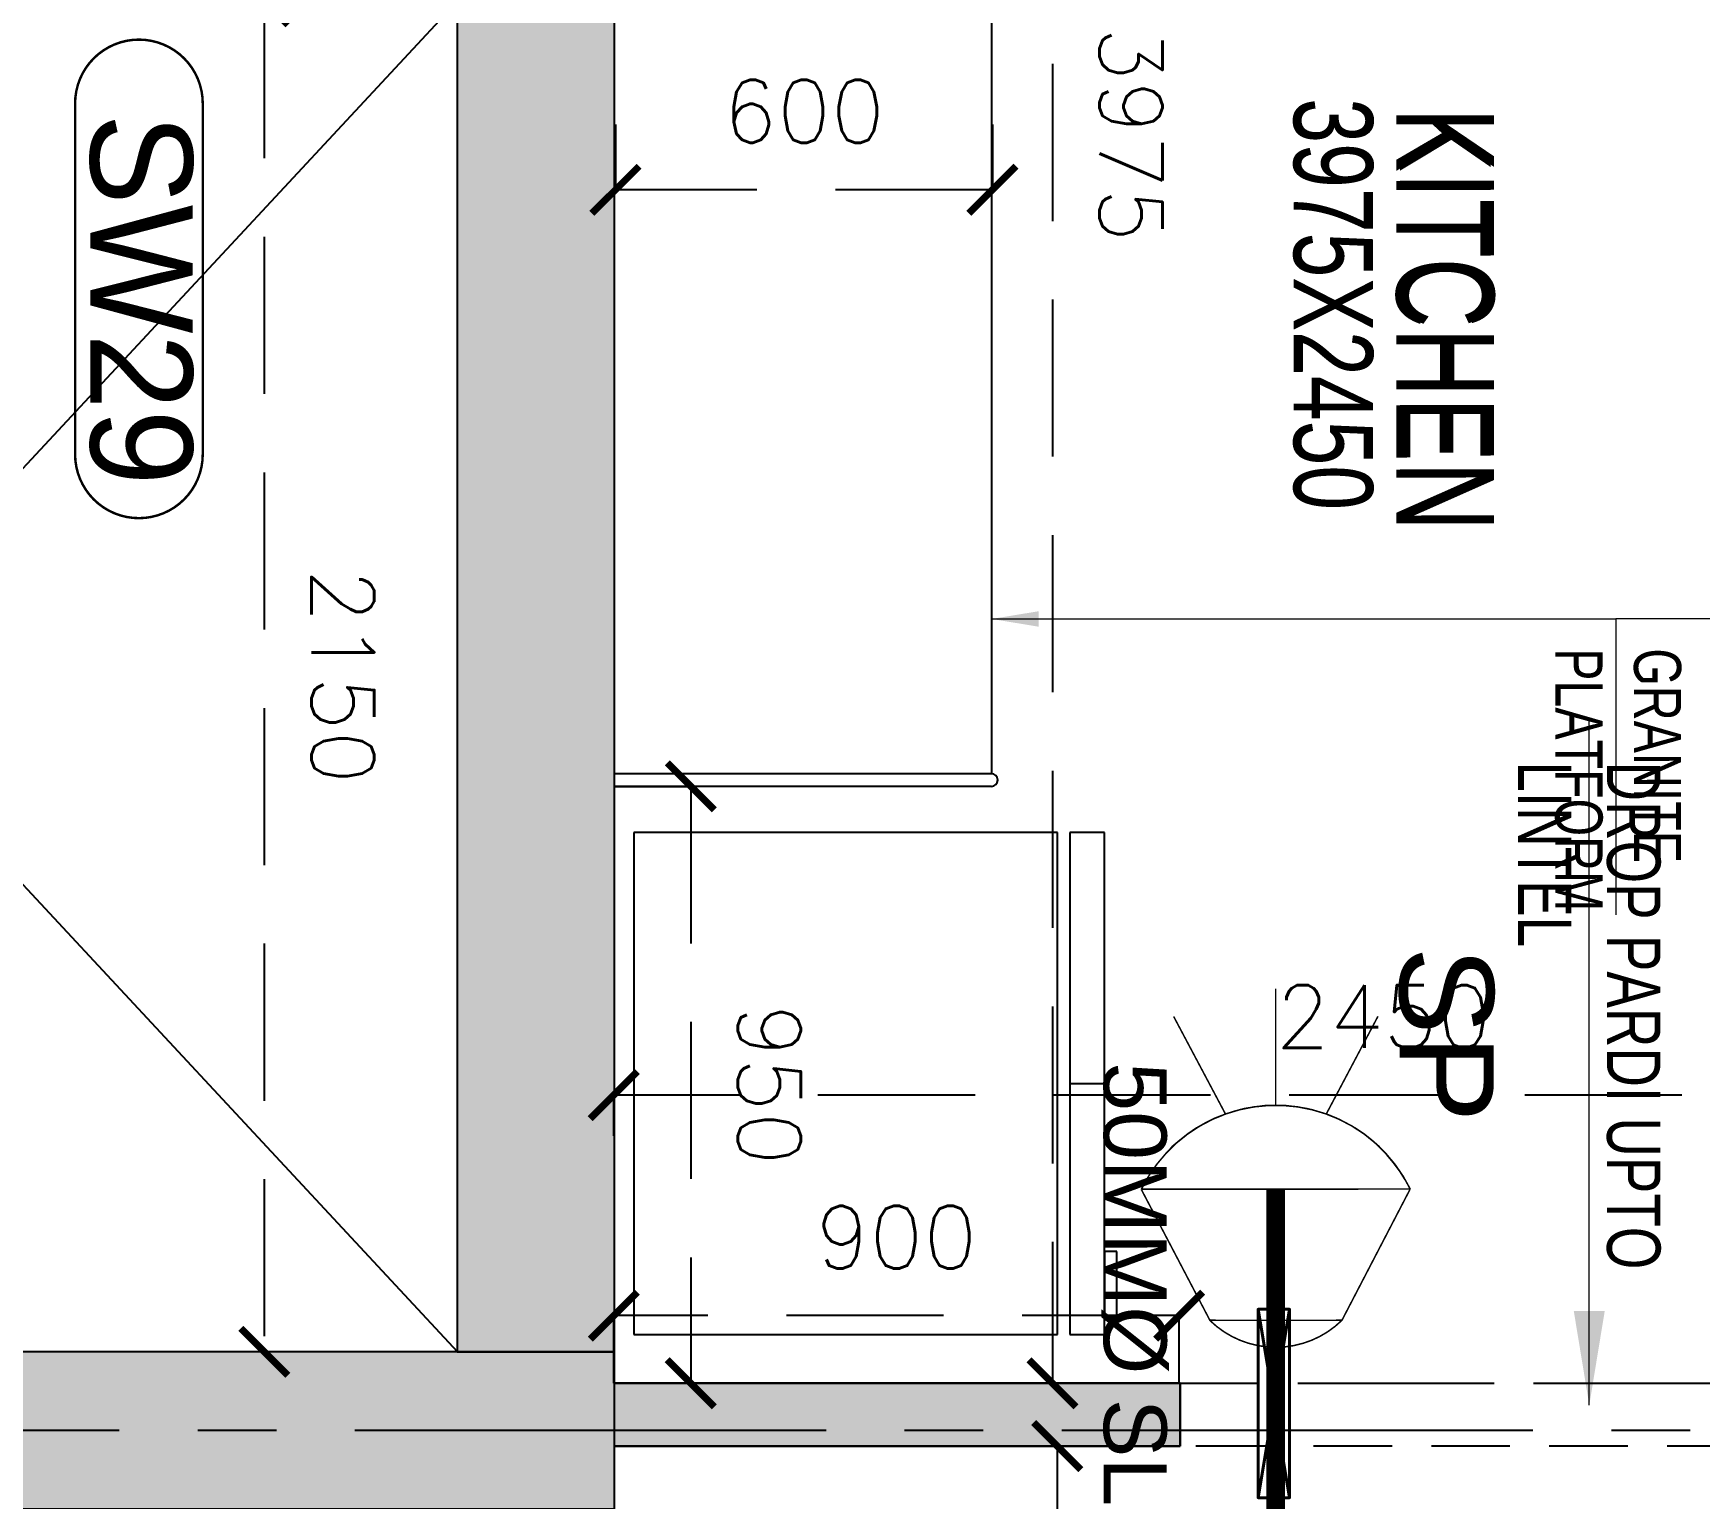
# Model space of a CAD drawing. Header units: millimetres. Extents: x -414464 to 1686, y -90036 to 108605.
# Drawn here: x -104666 to -102014, y -64849 to -62516 of the extents above; entities that cross this region are included whole.
import ezdxf

# ---------------------------------------------------------------- set-up
doc = ezdxf.new("R2010")
doc.units = ezdxf.units.MM
doc.header["$LTSCALE"] = 1000
doc.header["$MEASUREMENT"] = 0
for name, pattern in [('$1$AUDIT_D_120904163729-0', [0]), ('$36$HIDDEN', [0.375, 0.25, -0.125]), ('2BHK-A - BACK$1$AUDIT_D_120904163729-0', [0]), ('2BHK-A - BACK$1$HIDDEN', [0.375, 0.25, -0.125]), ('AUDIT_D_120904163729-0', [0]), ('T8 - TYPICAL FLOOR CORE$1$HIDDEN', [0.375, 0.25, -0.125]), ('T8(T9 IS SIMILAR) - DIMENSION & TEXTING$1$( Hidden )', [0.375, 0.25, -0.125]), ('T8(T9 IS SIMILAR) - DIMENSION & TEXTING$1$3BHK-D$0$HIDDEN', [0.375, 0.25, -0.125]), ('T8(T9 IS SIMILAR) - DIMENSION & TEXTING$1$AUDIT_D_120904163729-0', [0]), ('T8(T9 IS SIMILAR) - DIMENSION & TEXTING$1$HIDDEN', [0.375, 0.25, -0.125]), ('T8(T9 IS SIMILAR)$1$$0$HIDDEN', [0.375, 0.25, -0.125]), ('T8_REFUGE COLUMNS$1$CENTER2', [1.125, 0.75, -0.125, 0.125, -0.125])]:
    doc.linetypes.add(name, pattern=pattern)
doc.layers.get('0').update_dxf_attribs({"linetype": 'AUDIT_D_120904163729-0'})
for name, color, linetype in [('$0$A-HATCH -160', 251, '$1$AUDIT_D_120904163729-0'), ('$21$A-DIMENSIONS', 2, '$36$HIDDEN'), ('2BHK-A - BACK$1$A-HATCH -160', 251, '2BHK-A - BACK$1$AUDIT_D_120904163729-0'), ('2BHK-A - BACK$1$a-KIT FIX', 251, 'Continuous'), ('2BHK-A - BACK$1$CUT-OUT', 49, 'Continuous'), ('a-rcc', 3, 'Continuous'), ('T8 - TYPICAL FLOOR CORE$1$A-DIMENSIONS', 2, 'T8 - TYPICAL FLOOR CORE$1$HIDDEN'), ('T8 - TYPICAL FLOOR CORE$1$CUT-OUT', 49, 'Continuous'), ('T8(T9 IS SIMILAR) - DIMENSION & TEXTING$1$A-DIMENSIONS', 2, 'T8(T9 IS SIMILAR) - DIMENSION & TEXTING$1$HIDDEN'), ('T8(T9 IS SIMILAR) - DIMENSION & TEXTING$1$A-FIRE FIGHTING', 7, 'T8(T9 IS SIMILAR) - DIMENSION & TEXTING$1$AUDIT_D_120904163729-0'), ('T8(T9 IS SIMILAR)$1$$6$a-beam 2', 50, 'Continuous'), ('T8(T9 IS SIMILAR)$1$S-BEAM', 20, 'T8(T9 IS SIMILAR)$1$$0$HIDDEN'), ('T8_REFUGE COLUMNS$1$A-CENTERLINE', 193, 'T8_REFUGE COLUMNS$1$CENTER2'), ('T8_REFUGE COLUMNS$1$A-RCC COLS', 3, 'Continuous'), ('T8_TYPICAL COLUMNS$1$A-RCC COLS', 3, 'Continuous')]:
    doc.layers.add(name, color=color, linetype=linetype)
for name, color, linetype, lineweight in [('2BHK-A - BACK$1$a-Text', 4, 'Continuous', 0), ('2BHK-A - BACK$1$a-TEXT -R SIZE', 4, 'Continuous', 0), ('2BHK-A - BACK$1$A-WALL- 160', 6, 'Continuous', 30), ('2BHK-A - BACK$1$R0-18-10-2014-T1-1st Podium Floor Plan$0$Text', 2, 'Continuous', 0), ('T8(T9 IS SIMILAR) - DIMENSION & TEXTING$1$a-Text', 4, 'Continuous', 0), ('T8(T9 IS SIMILAR) - DIMENSION & TEXTING$1$a-TEXT -R SIZE', 4, 'Continuous', 0), ('T8(T9 IS SIMILAR) - DIMENSION & TEXTING$1$R0-18-10-2014-T1-1st Podium Floor Plan$0$Text', 2, 'Continuous', 0), ('T8(T9 IS SIMILAR) - DIMENSION & TEXTING$1$U-IPD-WS-FIRE', 1, 'Continuous', 40), ('T8(T9 IS SIMILAR) - DIMENSION & TEXTING$1$U-IPD-WS-SP', 1, 'Continuous', 5), ('T8(T9 IS SIMILAR) - DIMENSION & TEXTING$1$U-IPD-WS-TEXT', 7, 'Continuous', 0), ('T8(T9 IS SIMILAR)$1$D&W', 8, 'Continuous', 25), ('T8_REFUGE COLUMNS$1$A-COLUMN NO size reduce', 81, 'Continuous', 25)]:
    doc.layers.add(name, color=color, linetype=linetype, lineweight=lineweight)
doc.layers.add('T8(T9 IS SIMILAR) - DIMENSION & TEXTING$1$U-IPD-SP-SLEV-50', color=7, linetype='T8(T9 IS SIMILAR) - DIMENSION & TEXTING$1$3BHK-D$0$HIDDEN', lineweight=40, true_color=0x2f0dd9)
doc.layers.add('T8_REFUGE COLUMNS$1$COL-HATCH', color=7, linetype='Continuous', lineweight=25, true_color=0xa3a3a3)
doc.styles.add('2BHK-A - BACK$1$ARIAL ARROW', font='swisscl.ttf')
doc.styles.add('2BHK-A - BACK$1$Tahoma', font='tahoma.ttf')
doc.styles.add('T8 - TYPICAL FLOOR CORE$1$Romans 1', font='romans.shx', dxfattribs={"height": 100})
doc.styles.add('T8(T9 IS SIMILAR) - DIMENSION & TEXTING$1$arial', font='sanss___.ttf')
doc.styles.add('T8(T9 IS SIMILAR) - DIMENSION & TEXTING$1$ARIAL ARROW', font='swisscl.ttf')
doc.styles.add('T8(T9 IS SIMILAR) - DIMENSION & TEXTING$1$Romans 1', font='romans.shx', dxfattribs={"height": 100})
doc.styles.add('T8(T9 IS SIMILAR) - DIMENSION & TEXTING$1$Tahoma', font='tahoma.ttf')
doc.styles.add('T8_REFUGE COLUMNS$1$STANDARD', font='GOTHIC.TTF')
doc.dimstyles.new('2BHK-A - BACK$1$SAMATA STD', dxfattribs={"dimtxt": 100, "dimasz": 50, "dimexe": 50, "dimexo": 50, "dimgap": 10, "dimtad": 0, "dimdec": 0, "dimrnd": 5, "dimzin": 0, "dimdsep": 46, "dimtxsty": '2BHK-A - BACK$1$Tahoma', "dimblk": '2BHK-A - BACK$1$_Origin2', "dimcen": -50, "dimdle": 50, "dimclrd": 7, "dimclre": 7, "dimclrt": 7, "dimadec": 0, "dimazin": 0, "dimtfac": 1, "dimtdec": 0, "dimtmove": 1, "dimatfit": 3, "dimfxl": 150, "dimtfill": 1, "dimtolj": 1, "dimtzin": 0, "dimlwd": -1, "dimlwe": -1, "dimarcsym": 0})
doc.dimstyles.new('T8 - TYPICAL FLOOR CORE$1$ALPINE S', dxfattribs={"dimscale": 0, "dimtxt": 100, "dimasz": 75, "dimexe": 0, "dimexo": 0, "dimgap": 75, "dimtad": 1, "dimdec": 0, "dimzin": 0, "dimdsep": 46, "dimtxsty": 'T8 - TYPICAL FLOOR CORE$1$Romans 1', "dimblk": 'T8 - TYPICAL FLOOR CORE$1$_ArchTick', "dimcen": 0.09, "dimclrd": 256, "dimclre": 256, "dimclrt": 7, "dimadec": 0, "dimazin": 0, "dimtfac": 1, "dimtdec": 0, "dimtofl": 0, "dimtmove": 1, "dimatfit": 0, "dimldrblk": 'T8 - TYPICAL FLOOR CORE$1$_Open90', "dimfxl": 1, "dimtolj": 1, "dimtzin": 0, "dimarcsym": 0})
doc.dimstyles.new('T8(T9 IS SIMILAR) - DIMENSION & TEXTING$1$ALPINE S', dxfattribs={"dimscale": 0, "dimtxt": 100, "dimasz": 75, "dimexe": 0, "dimexo": 0, "dimgap": 75, "dimtad": 1, "dimdec": 0, "dimzin": 0, "dimdsep": 46, "dimtxsty": 'T8(T9 IS SIMILAR) - DIMENSION & TEXTING$1$Romans 1', "dimblk": 'T8(T9 IS SIMILAR) - DIMENSION & TEXTING$1$_ArchTick', "dimcen": 0.09, "dimclrd": 256, "dimclre": 256, "dimclrt": 7, "dimadec": 0, "dimazin": 0, "dimtfac": 1, "dimtdec": 0, "dimtofl": 0, "dimtmove": 1, "dimatfit": 0, "dimldrblk": 'T8(T9 IS SIMILAR) - DIMENSION & TEXTING$1$_Open90', "dimfxl": 1, "dimtolj": 1, "dimtzin": 0, "dimarcsym": 0})
doc.dimstyles.new('T8(T9 IS SIMILAR) - DIMENSION & TEXTING$1$SAMATA STD', dxfattribs={"dimtxt": 100, "dimasz": 50, "dimexe": 50, "dimexo": 50, "dimgap": 10, "dimtad": 0, "dimdec": 0, "dimrnd": 5, "dimzin": 0, "dimdsep": 46, "dimtxsty": 'T8(T9 IS SIMILAR) - DIMENSION & TEXTING$1$Tahoma', "dimblk": 'T8(T9 IS SIMILAR) - DIMENSION & TEXTING$1$_Origin2', "dimcen": -50, "dimdle": 50, "dimclrd": 7, "dimclre": 7, "dimclrt": 7, "dimadec": 0, "dimazin": 0, "dimtfac": 1, "dimtdec": 0, "dimtmove": 1, "dimatfit": 3, "dimfxl": 150, "dimtfill": 1, "dimtolj": 1, "dimtzin": 0, "dimlwd": -1, "dimlwe": -1, "dimarcsym": 0})

# ---------------------------------------------------------------- blocks, each defined once
blk = doc.blocks.new('T8_REFUGE COLUMNS')
at = {"layer": 'T8_REFUGE COLUMNS$1$COL-HATCH', "linetype": 'ByBlock'}
h = blk.add_hatch(color=256, dxfattribs=at)
h.dxf.hatch_style = 1
h.paths.add_polyline_path([(1200042.069074492, -5713849.862096218), (1200042.069074492, -5710549.863253396), (1205092.069074492, -5710549.863253396), (1205092.069074492, -5712999.863253396), (1204842.069074492, -5712999.863253396), (1204841.987936882, -5710799.863253396), (1200292.069074492, -5710799.863253396), (1200292.069074492, -5713849.862096218)])
at = {"layer": 'T8_REFUGE COLUMNS$1$A-CENTERLINE'}
blk.add_line((1204967.069074492, -5719962.951702013), (1204967.069074492, -5698299.636913834), dxfattribs=at)
at = {"layer": 'T8_REFUGE COLUMNS$1$A-COLUMN NO size reduce', "linetype": 'ByBlock', "const_width": 3.9}
blk.add_lwpolyline([(1202855.07079097, -5711408.25313241, -1), (1202855.070790968, -5711205.078421331), (1203413.624495931, -5711205.078421329, -1), (1203413.624495931, -5711408.25313241)], format="xyb", close=True, dxfattribs=at)
at = {"layer": 'T8_REFUGE COLUMNS$1$A-RCC COLS', "linetype": 'ByBlock'}
for points in [[(1200292.209785218, -5710799.916966326), (1204842.069074661, -5710799.916966326), (1204842.069074661, -5710549.863253387), (1200292.209785218, -5710549.863253387)], [(1204842.069074661, -5712999.867863487), (1205092.069074492, -5712999.867863487), (1205092.069074492, -5710549.863253396), (1204842.069074661, -5710549.863253396)]]:
    blk.add_lwpolyline(points, close=True, dxfattribs=at)
at = {"layer": 'T8_REFUGE COLUMNS$1$A-COLUMN NO size reduce', "linetype": 'ByBlock', "insert": (1202871.320790968, -5711221.328421331), "char_height": 162.5, "attachment_point": 1, "style": 'T8_REFUGE COLUMNS$1$STANDARD'}
blk.add_mtext_dynamic_manual_height_columns('SW29', width=444.6849770843983, gutter_width=500, heights=[0], dxfattribs=at)
blk = doc.blocks.new('T8_TYPICAL COLUMNS')
at = {"layer": 'T8_TYPICAL COLUMNS$1$A-RCC COLS', "linetype": 'ByBlock'}
blk.add_blockref('T8_REFUGE COLUMNS', (0, 0), dxfattribs=at)
blk = doc.blocks.new('2BHK-A - BACK$1$FRIDGE')
at = {"linetype": 'ByBlock'}
blk.add_line((-146171.8113811916, 411872.9720470066), (-146116.7786885505, 411872.9720470066), dxfattribs=at)
at = {"layer": '2BHK-A - BACK$1$a-KIT FIX'}
for p, q in [((-146866.1786885564, 411473.2720470186), (-146866.1786885564, 412272.6720469947)), ((-146866.1786885564, 412272.6720469947), (-146191.7036885327, 412272.6720469947)), ((-146191.7036885327, 412272.6720469947), (-146191.7036885327, 411473.2720470186)), ((-146171.8113811916, 411473.2720470186), (-146171.8113811916, 412272.6720469947)), ((-146171.8113811916, 412272.6720469947), (-146116.7786885505, 412272.6720469947)), ((-146116.7786885505, 412272.6720469947), (-146116.7786885505, 411473.2720470186)), ((-146116.7786885505, 412140.6057643052), (-146116.7786885505, 412244.0287047978)), ((-146116.7786885505, 412244.0287047978), (-146097.0669857268, 412244.0287047978)), ((-146097.0669857268, 412244.0287047978), (-146097.0669857268, 412140.6057643052)), ((-146097.0669857268, 412140.6057643052), (-146116.7786885505, 412140.6057643052)), ((-146191.7036885327, 411473.2720470186), (-146866.1786885564, 411473.2720470186)), ((-146116.7786885505, 411473.2720470186), (-146171.8113811916, 411473.2720470186))]:
    blk.add_line(p, q, dxfattribs=at)
blk = doc.blocks.new('2BHK-A - BACK$1$_Origin2')
at = {"color": 0, "linetype": 'ByBlock', "lineweight": -2}
blk.add_line((-0.5, 0), (-1, 0), dxfattribs=at)
for radius in [0.5, 0.25]:
    blk.add_circle((0, 0), radius, dxfattribs=at)
blk = doc.blocks.new('T8 - TYPICAL FLOOR CORE$1$_ArchTick')
at = {"color": 0, "linetype": 'ByBlock', "const_width": 0.15}
blk.add_lwpolyline([(-0.5, -0.5), (0.5, 0.5)], dxfattribs=at)
blk = doc.blocks.new('*D4661')
at = {"layer": 'T8 - TYPICAL FLOOR CORE$1$A-DIMENSIONS', "linetype": 'T8 - TYPICAL FLOOR CORE$1$HIDDEN', "lineweight": -2, "transparency": 16777216}
for p, q in [((1202692.424612096, -5710799.662637026), (1202692.424612096, -5711107.070797872)), ((1204842.288498104, -5710799.519288145), (1204842.288498104, -5711107.070797872))]:
    blk.add_line(p, q, dxfattribs=at)
at = {"layer": 'T8 - TYPICAL FLOOR CORE$1$A-DIMENSIONS', "lineweight": -2, "transparency": 16777216}
blk.add_line((1202692.424612096, -5711107.070797872), (1204842.288498104, -5711107.070797872), dxfattribs=at)
at = {"layer": 'T8 - TYPICAL FLOOR CORE$1$A-DIMENSIONS', "linetype": 'ByBlock', "lineweight": -2, "transparency": 16777216, "xscale": 75, "yscale": 75, "zscale": 75, "rotation": 180}
blk.add_blockref('T8 - TYPICAL FLOOR CORE$1$_ArchTick', (1202692.424612096, -5711107.070797872), dxfattribs=at)
at = {"layer": 'T8 - TYPICAL FLOOR CORE$1$A-DIMENSIONS', "linetype": 'ByBlock', "lineweight": -2, "transparency": 16777216, "xscale": 75, "yscale": 75, "zscale": 75}
blk.add_blockref('T8 - TYPICAL FLOOR CORE$1$_ArchTick', (1204842.288498104, -5711107.070797872), dxfattribs=at)
at = {"layer": 'T8 - TYPICAL FLOOR CORE$1$A-DIMENSIONS', "color": 7, "linetype": 'ByBlock', "transparency": 16777216, "insert": (1203767.3565551, -5710982.070797872), "char_height": 100, "attachment_point": 5, "style": 'T8 - TYPICAL FLOOR CORE$1$Romans 1'}
blk.add_mtext('\\A1;2150', dxfattribs=at)
blk = doc.blocks.new('T8 - TYPICAL FLOOR CORE$1$_Open90')
at = {"color": 0, "linetype": 'ByBlock', "lineweight": -2}
for p, q in [((-0.5, 0.5), (0, 0)), ((0, 0), (-1, 0)), ((0, 0), (-0.5, -0.5))]:
    blk.add_line(p, q, dxfattribs=at)
blk = doc.blocks.new('T8(T9 IS SIMILAR) - DIMENSION & TEXTING$1$_ArchTick')
at = {"color": 0, "linetype": 'ByBlock', "const_width": 0.15}
blk.add_lwpolyline([(-0.5, -0.5), (0.5, 0.5)], dxfattribs=at)
blk = doc.blocks.new('*D1552')
at = {"layer": 'T8(T9 IS SIMILAR) - DIMENSION & TEXTING$1$A-DIMENSIONS', "linetype": 'T8(T9 IS SIMILAR) - DIMENSION & TEXTING$1$HIDDEN', "lineweight": -2, "transparency": 16777216}
for p, q in [((1204992.264499908, -5709775.987252603), (1204992.264499908, -5709844.967825472)), ((1206197.264499908, -5709775.987252603), (1206197.264499908, -5709844.967825472))]:
    blk.add_line(p, q, dxfattribs=at)
at = {"layer": 'T8(T9 IS SIMILAR) - DIMENSION & TEXTING$1$A-DIMENSIONS', "lineweight": -2, "transparency": 16777216}
blk.add_line((1204992.264499908, -5709844.967825472), (1206197.264499908, -5709844.967825472), dxfattribs=at)
at = {"layer": 'T8(T9 IS SIMILAR) - DIMENSION & TEXTING$1$A-DIMENSIONS', "linetype": 'ByBlock', "lineweight": -2, "transparency": 16777216, "xscale": 75, "yscale": 75, "zscale": 75, "rotation": 180}
blk.add_blockref('T8(T9 IS SIMILAR) - DIMENSION & TEXTING$1$_ArchTick', (1204992.264499908, -5709844.967825472), dxfattribs=at)
at = {"layer": 'T8(T9 IS SIMILAR) - DIMENSION & TEXTING$1$A-DIMENSIONS', "linetype": 'ByBlock', "lineweight": -2, "transparency": 16777216, "xscale": 75, "yscale": 75, "zscale": 75}
blk.add_blockref('T8(T9 IS SIMILAR) - DIMENSION & TEXTING$1$_ArchTick', (1206197.264499908, -5709844.967825472), dxfattribs=at)
at = {"layer": 'T8(T9 IS SIMILAR) - DIMENSION & TEXTING$1$A-DIMENSIONS', "color": 7, "linetype": 'ByBlock', "transparency": 16777216, "insert": (1205594.764499908, -5709719.967825472), "char_height": 100, "attachment_point": 5, "style": 'T8(T9 IS SIMILAR) - DIMENSION & TEXTING$1$Romans 1'}
blk.add_mtext('\\A1;1205', dxfattribs=at)
blk = doc.blocks.new('T8(T9 IS SIMILAR) - DIMENSION & TEXTING$1$_Open90')
at = {"color": 0, "linetype": 'ByBlock', "lineweight": -2}
for p, q in [((-0.5, 0.5), (0, 0)), ((0, 0), (-1, 0)), ((0, 0), (-0.5, -0.5))]:
    blk.add_line(p, q, dxfattribs=at)
blk = doc.blocks.new('*D1553')
at = {"layer": 'T8(T9 IS SIMILAR) - DIMENSION & TEXTING$1$A-DIMENSIONS', "linetype": 'T8(T9 IS SIMILAR) - DIMENSION & TEXTING$1$HIDDEN', "lineweight": -2, "transparency": 16777216}
for p, q in [((1204892.264499908, -5709650.987252603), (1204784.595803827, -5709650.987252603)), ((1204892.264499908, -5710550.896420534), (1204784.595803827, -5710550.896420534))]:
    blk.add_line(p, q, dxfattribs=at)
at = {"layer": 'T8(T9 IS SIMILAR) - DIMENSION & TEXTING$1$A-DIMENSIONS', "lineweight": -2, "transparency": 16777216}
blk.add_line((1204784.595803827, -5709650.987252603), (1204784.595803827, -5710550.896420534), dxfattribs=at)
at = {"layer": 'T8(T9 IS SIMILAR) - DIMENSION & TEXTING$1$A-DIMENSIONS', "linetype": 'ByBlock', "lineweight": -2, "transparency": 16777216, "xscale": 75, "yscale": 75, "zscale": 75}
for p, rotation in [((1204784.595803827, -5709650.987252603), 90), ((1204784.595803827, -5710550.896420534), 270)]:
    blk.add_blockref('T8(T9 IS SIMILAR) - DIMENSION & TEXTING$1$_ArchTick', p, dxfattribs=dict(at, rotation=rotation))
at = {"layer": 'T8(T9 IS SIMILAR) - DIMENSION & TEXTING$1$A-DIMENSIONS', "color": 7, "linetype": 'ByBlock', "transparency": 16777216, "insert": (1204659.595803828, -5710100.941836569), "char_height": 100, "attachment_point": 5, "rotation": 90, "style": 'T8(T9 IS SIMILAR) - DIMENSION & TEXTING$1$Romans 1'}
blk.add_mtext('\\A1;900', dxfattribs=at)
blk = doc.blocks.new('*D1555')
at = {"layer": 'T8(T9 IS SIMILAR) - DIMENSION & TEXTING$1$A-DIMENSIONS', "linetype": 'T8(T9 IS SIMILAR) - DIMENSION & TEXTING$1$HIDDEN', "lineweight": -2, "transparency": 16777216}
for p, q in [((1200917.264479274, -5709976.456166519), (1200917.264479274, -5709852.597487259)), ((1204892.264499908, -5709976.456166519), (1204892.264499908, -5709852.597487259))]:
    blk.add_line(p, q, dxfattribs=at)
at = {"layer": 'T8(T9 IS SIMILAR) - DIMENSION & TEXTING$1$A-DIMENSIONS', "lineweight": -2, "transparency": 16777216}
blk.add_line((1200917.264479274, -5709852.597487259), (1204892.264499908, -5709852.597487259), dxfattribs=at)
at = {"layer": 'T8(T9 IS SIMILAR) - DIMENSION & TEXTING$1$A-DIMENSIONS', "linetype": 'ByBlock', "lineweight": -2, "transparency": 16777216, "xscale": 75, "yscale": 75, "zscale": 75, "rotation": 180}
blk.add_blockref('T8(T9 IS SIMILAR) - DIMENSION & TEXTING$1$_ArchTick', (1200917.264479274, -5709852.597487259), dxfattribs=at)
at = {"layer": 'T8(T9 IS SIMILAR) - DIMENSION & TEXTING$1$A-DIMENSIONS', "linetype": 'ByBlock', "lineweight": -2, "transparency": 16777216, "xscale": 75, "yscale": 75, "zscale": 75}
blk.add_blockref('T8(T9 IS SIMILAR) - DIMENSION & TEXTING$1$_ArchTick', (1204892.264499908, -5709852.597487259), dxfattribs=at)
at = {"layer": 'T8(T9 IS SIMILAR) - DIMENSION & TEXTING$1$A-DIMENSIONS', "color": 7, "linetype": 'ByBlock', "transparency": 16777216, "insert": (1202904.764489591, -5709727.597487259), "char_height": 100, "attachment_point": 5, "style": 'T8(T9 IS SIMILAR) - DIMENSION & TEXTING$1$Romans 1'}
blk.add_mtext('\\A1;3975', dxfattribs=at)
blk = doc.blocks.new('*D1557')
at = {"layer": 'T8(T9 IS SIMILAR) - DIMENSION & TEXTING$1$A-DIMENSIONS', "linetype": 'T8(T9 IS SIMILAR) - DIMENSION & TEXTING$1$HIDDEN', "lineweight": -2, "transparency": 16777216}
for p, q in [((1204498.435068572, -5708100.945620771), (1204433.535844722, -5708100.945620771)), ((1204498.435068572, -5710550.945620771), (1204433.535844722, -5710550.945620771))]:
    blk.add_line(p, q, dxfattribs=at)
at = {"layer": 'T8(T9 IS SIMILAR) - DIMENSION & TEXTING$1$A-DIMENSIONS', "lineweight": -2, "transparency": 16777216}
blk.add_line((1204433.535844722, -5708100.945620771), (1204433.535844722, -5710550.945620771), dxfattribs=at)
at = {"layer": 'T8(T9 IS SIMILAR) - DIMENSION & TEXTING$1$A-DIMENSIONS', "linetype": 'ByBlock', "lineweight": -2, "transparency": 16777216, "xscale": 75, "yscale": 75, "zscale": 75}
for p, rotation in [((1204433.535844722, -5708100.945620771), 90), ((1204433.535844722, -5710550.945620771), 270)]:
    blk.add_blockref('T8(T9 IS SIMILAR) - DIMENSION & TEXTING$1$_ArchTick', p, dxfattribs=dict(at, rotation=rotation))
at = {"layer": 'T8(T9 IS SIMILAR) - DIMENSION & TEXTING$1$A-DIMENSIONS', "color": 7, "linetype": 'ByBlock', "transparency": 16777216, "insert": (1204308.535844723, -5709325.945620771), "char_height": 100, "attachment_point": 5, "rotation": 90, "style": 'T8(T9 IS SIMILAR) - DIMENSION & TEXTING$1$Romans 1'}
blk.add_mtext('\\A1;2450', dxfattribs=at)
blk = doc.blocks.new('T8(T9 IS SIMILAR) - DIMENSION & TEXTING$1$SIDE SPRINKLER')
at = {"layer": 'T8(T9 IS SIMILAR) - DIMENSION & TEXTING$1$U-IPD-WS-SP', "const_width": 3}
for points, elevation in [([(-6847.157705610734, -87791.59374361482), (-7102.718045648129, -87925.54111099253)], 4.551835204466189e-06), ([(-6700.373815342464, -87955.85540467736), (-6510.247208021698, -87854.86093166022)], 4.551835204466188e-06), ([(-6683.455493862624, -88053.76892727855), (-6456.074743557838, -88053.76892727855)], 4.551835204466188e-06), ([(-6700.214025144116, -88152.65579911225), (-6509.923665618961, -88253.34139621086)], 4.55183520446619e-06), ([(-6847.157705610734, -88315.94411094228), (-7102.717175543658, -88183.0643449841)], 4.551835204466189e-06)]:
    blk.add_lwpolyline(points, dxfattribs=dict(at, elevation=elevation))
for points, elevation in [([(-6847.157705610734, -87791.59374361482, 0.0004052390559226081), (-6846.732516245043, -88316.20913994304, 0.6232742091717305), (-6846.732516244985, -87792.27471962545, 0.6179608359688897)], 4.551835204466189e-06), ([(-7102.717175543658, -87925.1992801615, 0.001274399409184341), (-7102.717175543658, -88183.0643449841, -0.4093710184434869), (-7102.717175543658, -87925.1992801615, -0.6179608359688897)], 4.55183520446619e-06)]:
    blk.add_lwpolyline(points, format="xyb", dxfattribs=dict(at, elevation=elevation))
at = {"layer": 'T8(T9 IS SIMILAR) - DIMENSION & TEXTING$1$U-IPD-WS-SP'}
for centre, radius, start, end in [((-6975.248255976738, -88053.76892727855), 291.7927621140914, 296.0386801561677, 63.96131984401531), ((-6975.248255976738, -88053.76892727856), 291.7927621140961, 0, 63.96131984401531), ((-6975.247872618493, -88054.24192978424), 291.7927621140961, 296.1315541014038, 0.0928739447865724)]:
    blk.add_arc(centre, radius, start, end, dxfattribs=at)
blk = doc.blocks.new('T8(T9 IS SIMILAR) - DIMENSION & TEXTING$1$A$C7A147FD6')
at = {"layer": 'T8(T9 IS SIMILAR) - DIMENSION & TEXTING$1$U-IPD-SP-SLEV-50', "linetype": 'ByBlock', "elevation": 0.3633008494964456}
blk.add_lwpolyline([(-2677.786922780098, 5898.686513516877), (-2377.786922780098, 5898.686513516877), (-2377.786922780098, 5848.686513516877), (-2677.786922780098, 5848.686513516877), (-2677.786922780098, 5898.686513516877), (-2377.786922780098, 5848.686513516877), (-2677.786922780098, 5848.686513516877), (-2377.786922780098, 5898.686513516877)], dxfattribs=at)
at = {"layer": 'T8(T9 IS SIMILAR) - DIMENSION & TEXTING$1$U-IPD-WS-FIRE', "color": 220, "linetype": 'T8(T9 IS SIMILAR) - DIMENSION & TEXTING$1$( Hidden )', "ltscale": 2, "true_color": 0xf529da, "const_width": 30, "elevation": 0.3633008494964458}
blk.add_lwpolyline([(-2868.991441505059, 5876.681262595113), (-2302.00213282305, 5876.681262595113)], dxfattribs=at)
at = {"layer": 'T8(T9 IS SIMILAR) - DIMENSION & TEXTING$1$U-IPD-WS-FIRE', "xscale": 0.8162240268536692, "yscale": 0.8162240268536692, "zscale": 0.8162240268536692, "rotation": 180}
blk.add_blockref('T8(T9 IS SIMILAR) - DIMENSION & TEXTING$1$SIDE SPRINKLER', (-8457.719314022543, -65995.02882270883, 0.3632940709945811), dxfattribs=at)
at = {"layer": 'T8(T9 IS SIMILAR) - DIMENSION & TEXTING$1$U-IPD-WS-TEXT', "attachment_point": 1, "rotation": 359.99986365276914, "style": 'T8(T9 IS SIMILAR) - DIMENSION & TEXTING$1$arial'}
for s, width, insert, char_height in [('SP', 0.3818876929581165, (-3254.896167460713, 6223.839721270546, -0.3459265102740525), 150), ('50MM%%C SLEEVE', 1876.047211795204, (-3070.852233793586, 5703.046950928692, 2.315420440119984), 100)]:
    blk.add_mtext_dynamic_manual_height_columns(s, width=width, gutter_width=0.75, heights=[0], dxfattribs=dict(at, insert=insert, char_height=char_height))
blk = doc.blocks.new('*D1356')
at = {"layer": 'T8(T9 IS SIMILAR) - DIMENSION & TEXTING$1$A-DIMENSIONS', "linetype": 'T8(T9 IS SIMILAR) - DIMENSION & TEXTING$1$HIDDEN', "lineweight": -2, "transparency": 16777216}
for p, q in [((1202888.641736222, -5709948.206842657), (1202992.572501088, -5709948.206842657)), ((1202888.641736222, -5710548.116010588), (1202992.572501088, -5710548.116010588))]:
    blk.add_line(p, q, dxfattribs=at)
at = {"layer": 'T8(T9 IS SIMILAR) - DIMENSION & TEXTING$1$A-DIMENSIONS', "lineweight": -2, "transparency": 16777216}
blk.add_line((1202992.572501088, -5709948.206842657), (1202992.572501088, -5710548.116010588), dxfattribs=at)
at = {"layer": 'T8(T9 IS SIMILAR) - DIMENSION & TEXTING$1$A-DIMENSIONS', "linetype": 'ByBlock', "lineweight": -2, "transparency": 16777216, "xscale": 75, "yscale": 75, "zscale": 75}
for p, rotation in [((1202992.572501088, -5709948.206842657), 90), ((1202992.572501088, -5710548.116010588), 270)]:
    blk.add_blockref('T8(T9 IS SIMILAR) - DIMENSION & TEXTING$1$_ArchTick', p, dxfattribs=dict(at, rotation=rotation))
at = {"layer": 'T8(T9 IS SIMILAR) - DIMENSION & TEXTING$1$A-DIMENSIONS', "color": 7, "linetype": 'ByBlock', "transparency": 16777216, "insert": (1202867.572501089, -5710248.161426622), "char_height": 100, "attachment_point": 5, "rotation": 90, "style": 'T8(T9 IS SIMILAR) - DIMENSION & TEXTING$1$Romans 1'}
blk.add_mtext('\\A1;600', dxfattribs=at)
blk = doc.blocks.new('*D1357')
at = {"layer": 'T8(T9 IS SIMILAR) - DIMENSION & TEXTING$1$A-DIMENSIONS', "linetype": 'T8(T9 IS SIMILAR) - DIMENSION & TEXTING$1$HIDDEN', "lineweight": -2, "transparency": 16777216}
for p, q in [((1203942.101685181, -5710549.458170652), (1203942.101685181, -5710428.306762378)), ((1204892.264499908, -5710550.896420535), (1204892.264499908, -5710428.306762378))]:
    blk.add_line(p, q, dxfattribs=at)
at = {"layer": 'T8(T9 IS SIMILAR) - DIMENSION & TEXTING$1$A-DIMENSIONS', "lineweight": -2, "transparency": 16777216}
blk.add_line((1203942.101685181, -5710428.306762378), (1204892.264499908, -5710428.306762378), dxfattribs=at)
at = {"layer": 'T8(T9 IS SIMILAR) - DIMENSION & TEXTING$1$A-DIMENSIONS', "linetype": 'ByBlock', "lineweight": -2, "transparency": 16777216, "xscale": 75, "yscale": 75, "zscale": 75, "rotation": 180}
blk.add_blockref('T8(T9 IS SIMILAR) - DIMENSION & TEXTING$1$_ArchTick', (1203942.101685181, -5710428.306762378), dxfattribs=at)
at = {"layer": 'T8(T9 IS SIMILAR) - DIMENSION & TEXTING$1$A-DIMENSIONS', "linetype": 'ByBlock', "lineweight": -2, "transparency": 16777216, "xscale": 75, "yscale": 75, "zscale": 75}
blk.add_blockref('T8(T9 IS SIMILAR) - DIMENSION & TEXTING$1$_ArchTick', (1204892.264499908, -5710428.306762378), dxfattribs=at)
at = {"layer": 'T8(T9 IS SIMILAR) - DIMENSION & TEXTING$1$A-DIMENSIONS', "color": 7, "linetype": 'ByBlock', "transparency": 16777216, "insert": (1204417.183092545, -5710303.306762378), "char_height": 100, "attachment_point": 5, "style": 'T8(T9 IS SIMILAR) - DIMENSION & TEXTING$1$Romans 1'}
blk.add_mtext('\\A1;950', dxfattribs=at)
blk = doc.blocks.new('T8(T9 IS SIMILAR) - DIMENSION & TEXTING$1$_Origin2')
at = {"color": 0, "linetype": 'ByBlock', "lineweight": -2}
blk.add_line((-0.5, 0), (-1, 0), dxfattribs=at)
for radius in [0.5, 0.25]:
    blk.add_circle((0, 0), radius, dxfattribs=at)
blk = doc.blocks.new('2BHK-A - BACK')
at = {"layer": '2BHK-A - BACK$1$A-HATCH -160', "linetype": 'ByBlock'}
h = blk.add_hatch(dxfattribs=at)
h.set_pattern_fill('ZIGZAG', color=256, scale=250)
h.set_pattern_definition([(9.213864076586625e-15, (-0.2196756601333618, 0.4506648145616055), (31.25, 31.25), [31.25, -31.25]), (90, (31.03032433986664, 0.4506648145616055), (-31.25, 31.25), [31.25, -31.25])])
h.paths.add_polyline_path([(1196642.148534545, -5706299.863638652), (1198342.174211463, -5706299.863638652), (1198342.174211463, -5706399.863638652), (1196642.148534545, -5706399.863638652)])
h.paths.add_polyline_path([(1199382.615027393, -5705299.86422943), (1199382.615000656, -5705199.864229431), (1201592.160154123, -5705199.863638652), (1201592.160154119, -5705299.863898433), (1200442.076684907, -5705299.863638652), (1200442.076684907, -5705399.863638652), (1200342.076684907, -5705399.863638652), (1200342.076623334, -5705299.863638652)])
h.paths.add_polyline_path([(1200442.076684907, -5706399.863638652), (1201341.803947466, -5706399.863638652), (1201341.803947466, -5706299.863638652), (1200442.076684907, -5706299.863638652)])
h.paths.add_polyline_path([(1202091.803947466, -5706299.863638652), (1202691.825693698, -5706299.863638652), (1202691.825693698, -5706399.863638652), (1202091.803947466, -5706399.863638652)])
h.paths.add_polyline_path([(1204892.10168518, -5708749.549002734), (1204992.10168518, -5708749.549002734), (1204992.10168518, -5707999.862840199), (1204892.10168518, -5707999.862840199)])
h.paths.add_polyline_path([(1204892.10168518, -5709649.549002734), (1204992.10168518, -5709649.549002734), (1204992.10168518, -5710549.458170664), (1204892.10168518, -5710549.458170664)])
h.paths.add_polyline_path([(1200142.009916547, -5708600.549002734), (1200257.04415127, -5708600.548921878), (1200257.078487647, -5708700.548997131), (1200041.97528425, -5708700.549002734), (1200042.011395569, -5708099.864001459), (1200142.011395437, -5708099.862502276)])
h.paths.add_polyline_path([(1202792.069074491, -5701189.863638652), (1203427.101685192, -5701189.863638652), (1203427.101685192, -5701089.863638652), (1202792.069074491, -5701089.863638652)])
at = {"layer": '2BHK-A - BACK$1$a-KIT FIX', "color": 1}
for p, q in [((1200917.101664518, -5709949.549002735), (1203922.104480745, -5709949.549002733)), ((1203922.10168518, -5709949.7854419), (1203922.10168518, -5710549.458170664)), ((1203942.098889615, -5709949.549002733), (1203942.10168518, -5709949.549002734)), ((1203942.10168518, -5709949.549002734), (1203942.10168518, -5710549.458170664)), ((1203942.10168518, -5709949.7854419), (1203942.10168518, -5710549.458170664))]:
    blk.add_line(p, q, dxfattribs=at)
blk.add_arc((1203932.10168518, -5709949.7854419), 10, 0, 180, dxfattribs=at)
at = {"layer": '2BHK-A - BACK$1$A-WALL- 160', "linetype": 'ByBlock'}
for p, q in [((1204892.10168518, -5710549.458170664), (1204892.10168518, -5709649.549002734)), ((1204892.10168518, -5709649.549002734), (1204992.10168518, -5709649.549002734)), ((1204992.10168518, -5710549.458170664), (1204992.10168518, -5709649.549002734))]:
    blk.add_line(p, q, dxfattribs=at)
at = {"layer": '2BHK-A - BACK$1$CUT-OUT', "linetype": '2BHK-A - BACK$1$HIDDEN', "ltscale": 0.5}
blk.add_lwpolyline([(1204992.10168518, -5709649.549002734), (1204892.10168518, -5709649.549002734), (1204892.10168518, -5708749.549002734), (1204992.10168518, -5708749.549002734)], close=True, dxfattribs=at)
at = {"layer": '2BHK-A - BACK$1$a-KIT FIX', "extrusion": (0, 0, -1), "zscale": -1, "rotation": 90}
blk.add_blockref('2BHK-A - BACK$1$FRIDGE', (-792542.1299858801, -5563652.976180474), dxfattribs=at)
at = {"layer": '2BHK-A - BACK$1$a-Text', "style": '2BHK-A - BACK$1$ARIAL ARROW'}
blk.add_text('KITCHEN', height=150, dxfattribs=at).set_placement((1202861.417900605, -5709299.662550654))
at = {"layer": '2BHK-A - BACK$1$a-TEXT -R SIZE', "color": 2, "style": '2BHK-A - BACK$1$ARIAL ARROW'}
blk.add_text('3975X2450', height=125, dxfattribs=at).set_placement((1202846.802608444, -5709467.548704619))
at = {"layer": '2BHK-A - BACK$1$R0-18-10-2014-T1-1st Podium Floor Plan$0$Text', "insert": (1203902.627107091, -5709111.679974823), "char_height": 85, "width": 912.5231448238474, "attachment_point": 7, "style": '2BHK-A - BACK$1$ARIAL ARROW'}
blk.add_mtext('DROP PARDI UPTO LINTEL', dxfattribs=at)
at = {"layer": '2BHK-A - BACK$1$R0-18-10-2014-T1-1st Podium Floor Plan$0$Text'}
blk.add_leader([(1204927.119049454, -5708998.295171979), (1204515.997817809, -5708998.322376763), (1203834.606374383, -5708998.295171979)], dimstyle='2BHK-A - BACK$1$SAMATA STD', override={"dimscale": 1, "dimasz": 150, "dimclrd": 2, "dimfxlon": 1, "dimarcsym": 1}, dxfattribs=at)
blk = doc.blocks.new('T8 - TYPICAL FLOOR CORE')
at = {"layer": 'T8 - TYPICAL FLOOR CORE$1$CUT-OUT'}
for p, q in [((1202692.420018865, -5712799.564333831), (1204842.288498104, -5710799.519288145)), ((1204842.28763185, -5712799.564333831), (1202692.424612096, -5710799.662637026))]:
    blk.add_line(p, q, dxfattribs=at)
at = {"layer": 'T8 - TYPICAL FLOOR CORE$1$A-DIMENSIONS', "linetype": 'ByBlock'}
dim = blk.add_linear_dim(base=(1204842.288498104, -5711107.070797872), p1=(1202692.424612096, -5710799.662637026), p2=(1204842.288498104, -5710799.519288145), dimstyle='T8 - TYPICAL FLOOR CORE$1$ALPINE S', override={"dimscale": 1, "dimfxl": 5, "dimarcsym": 1}, dxfattribs=at)
dim.commit()
dim.dimension.update_dxf_attribs({"geometry": '*D4661', "text_midpoint": (1203767.3565551, -5710982.070797872)})
blk = doc.blocks.new('T8(T9 IS SIMILAR) - DIMENSION & TEXTING')
at = {"layer": 'T8(T9 IS SIMILAR) - DIMENSION & TEXTING$1$A-FIRE FIGHTING', "linetype": 'ByBlock'}
blk.add_blockref('T8(T9 IS SIMILAR) - DIMENSION & TEXTING$1$A$C7A147FD6', (1207452.264499907, -5715374.027665358), dxfattribs=at)
at = {"layer": 'T8(T9 IS SIMILAR) - DIMENSION & TEXTING$1$a-Text', "style": 'T8(T9 IS SIMILAR) - DIMENSION & TEXTING$1$ARIAL ARROW'}
blk.add_text('KITCHEN', height=150, dxfattribs=at).set_placement((1202861.580715333, -5709305.190996642))
at = {"layer": 'T8(T9 IS SIMILAR) - DIMENSION & TEXTING$1$a-TEXT -R SIZE', "color": 2, "style": 'T8(T9 IS SIMILAR) - DIMENSION & TEXTING$1$ARIAL ARROW'}
blk.add_text('3975X2450', height=125, dxfattribs=at).set_placement((1202846.965423172, -5709468.630686738))
at = {"layer": 'T8(T9 IS SIMILAR) - DIMENSION & TEXTING$1$R0-18-10-2014-T1-1st Podium Floor Plan$0$Text', "insert": (1203722.325032994, -5709053.239781238, 0.6104387995018037), "char_height": 75, "width": 587.0529492193591, "attachment_point": 7, "style": 'T8(T9 IS SIMILAR) - DIMENSION & TEXTING$1$ARIAL ARROW'}
blk.add_mtext('GRANITE PLATFORM', dxfattribs=at)
at = {"layer": 'T8(T9 IS SIMILAR) - DIMENSION & TEXTING$1$A-DIMENSIONS', "linetype": 'ByBlock'}
for base, p1, p2, angle, picture, middle in [((1204433.535844722, -5710550.945620771), (1204498.435068572, -5708100.945620771), (1204498.435068572, -5710550.945620771), 270, '*D1557', (1204308.535844723, -5709325.945620771)), ((1204784.595803827, -5710550.896420534), (1204892.264499908, -5709650.987252603), (1204892.264499908, -5710550.896420534), 270, '*D1553', (1204659.595803828, -5710100.941836569)), ((1202992.572501088, -5710548.116010588), (1202888.641736222, -5709948.206842657), (1202888.641736222, -5710548.116010588), 90, '*D1356', (1202867.572501089, -5710248.161426622))]:
    dim = blk.add_linear_dim(base=base, p1=p1, p2=p2, angle=angle, dimstyle='T8(T9 IS SIMILAR) - DIMENSION & TEXTING$1$ALPINE S', override={"dimscale": 1, "dimfxl": 5, "dimarcsym": 1}, dxfattribs=at)
    dim.commit()
    dim.dimension.update_dxf_attribs({"geometry": picture, "text_midpoint": middle})
for base, p1, p2, picture, middle in [((1204892.264499908, -5709852.597487259), (1200917.264479274, -5709976.456166519), (1204892.264499908, -5709976.456166519), '*D1555', (1202904.764489591, -5709727.597487259)), ((1206197.264499908, -5709844.967825472), (1204992.264499908, -5709775.987252603), (1206197.264499908, -5709775.987252603), '*D1552', (1205594.764499908, -5709719.967825472)), ((1204892.264499908, -5710428.306762378, 0.6104387995018037), (1203942.101685181, -5710549.458170652), (1204892.264499908, -5710550.896420535), '*D1357', (1204417.183092545, -5710303.306762378, 0.6104387995018037))]:
    dim = blk.add_linear_dim(base=base, p1=p1, p2=p2, dimstyle='T8(T9 IS SIMILAR) - DIMENSION & TEXTING$1$ALPINE S', override={"dimscale": 1, "dimfxl": 5, "dimarcsym": 1}, dxfattribs=at)
    dim.commit()
    dim.dimension.update_dxf_attribs({"geometry": picture, "text_midpoint": middle})
at = {"layer": 'T8(T9 IS SIMILAR) - DIMENSION & TEXTING$1$R0-18-10-2014-T1-1st Podium Floor Plan$0$Text'}
for points in [[(1203675.661122316, -5708699.54900273, 2.950605870744027e-09), (1203675.661122316, -5708955.825824861, 2.950605870744027e-09), (1204129.920074454, -5708955.790267779, 2.950605870744027e-09)], [(1203675.661122316, -5709949.549002723, 2.950605870744027e-09), (1203675.661122316, -5708955.825824861, 2.950605870744027e-09), (1204146.744357089, -5708955.861381944, 2.950605870744027e-09)]]:
    blk.add_leader(points, dimstyle='T8(T9 IS SIMILAR) - DIMENSION & TEXTING$1$SAMATA STD', override={"dimasz": 75, "dimclrd": 2, "dimfxlon": 1, "dimarcsym": 1}, dxfattribs=at)
blk = doc.blocks.new('T8(T9 IS SIMILAR)')
at = {"layer": 'T8(T9 IS SIMILAR)$1$D&W', "linetype": 'ByBlock'}
blk.add_blockref('2BHK-A - BACK', (1.862645149230957e-09, 0), dxfattribs=at)
blk.add_blockref('T8 - TYPICAL FLOOR CORE', (1.862645149230957e-09, 0), dxfattribs=at)
blk.add_blockref('T8_TYPICAL COLUMNS', (1.862645149230957e-09, 0), dxfattribs=at)
at = {"layer": 'T8(T9 IS SIMILAR)$1$$6$a-beam 2', "linetype": 'ByBlock'}
blk.add_blockref('T8(T9 IS SIMILAR) - DIMENSION & TEXTING', (1.862645149230957e-09, 0), dxfattribs=at)
at = {"layer": 'T8(T9 IS SIMILAR)$1$S-BEAM'}
blk.add_line((1204891.82256104, -5710549.159252623), (1204891.884806021, -5708099.376624623, -0.7632208846236095), dxfattribs=at)
blk = doc.blocks.new('A$C48506478')
at = {"layer": '$21$A-DIMENSIONS', "linetype": 'ByBlock'}
blk.add_blockref('T8(T9 IS SIMILAR)', (-1195542.605633154, 5727884.643967762), dxfattribs=at)
at = {"layer": '$0$A-HATCH -160', "linetype": 'ByBlock'}
blk.add_blockref('T8(T9 IS SIMILAR) - DIMENSION & TEXTING', (-1195542.605633154, 5727884.643967762), dxfattribs=at)

msp = doc.modelspace()

# ---------------------------------------------------------------- block references
at = {"layer": 'a-rcc', "linetype": 'ByBlock', "rotation": 270}
msp.add_blockref('A$C48506478', (-121075.9935740144, -55315.34865896589, -0.03228150548557907), dxfattribs=at)

doc.saveas('drawing.dxf')
